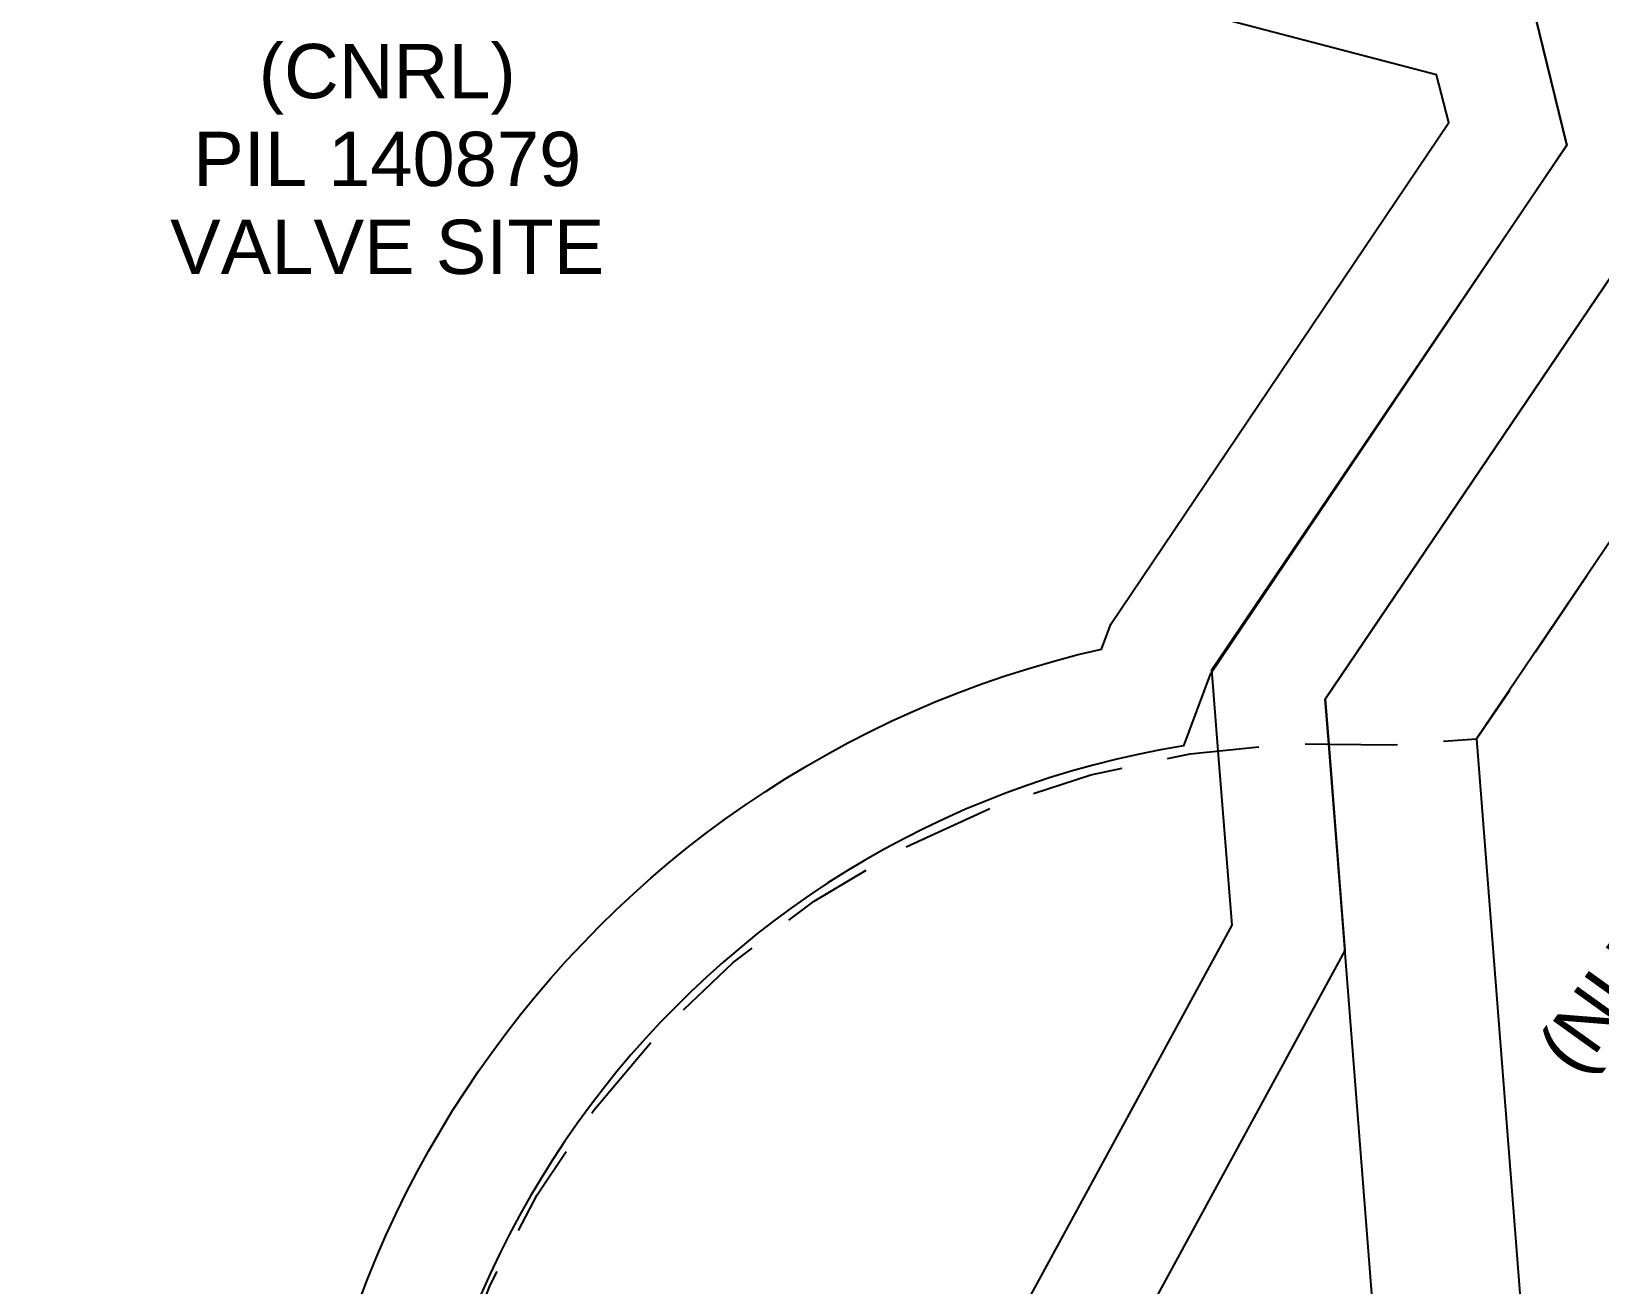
# Model space of a CAD drawing. Extents: x 363066 to 375462, y 6077936 to 6083550.
# Drawn here: x 363669 to 363881.3, y 6082308.8 to 6082478.5 of the extents above; entities that cross this region are included whole.
import ezdxf
from ezdxf.enums import TextEntityAlignment as Align

# ---------------------------------------------------------------- set-up
doc = ezdxf.new("R2010")
doc.units = 0
doc.header["$LTSCALE"] = 5
doc.linetypes.add('foc-ACCESSROAD', pattern=[3.75, 2.5, -1.25])
doc.layers.add('C-AR-T', color=13, linetype='Continuous', lineweight=9)
doc.layers.add('F-WS-T', color=190, linetype='Continuous', lineweight=9)
doc.layers.add('C-RW', color=13, linetype='Continuous')
doc.layers.add('C-WS', color=13, linetype='foc-ACCESSROAD')
doc.styles.add('A60', font='arial.ttf', dxfattribs={"height": 7.35})

msp = doc.modelspace()

# ---------------------------------------------------------------- linework, layer by layer
at = {"layer": 'C-RW', "lineweight": -2}
msp.add_lwpolyline([(363104.35, 6083244.21), (363731.36, 6082673.63), (363702.9, 6082522.67), (363799.19, 6082504.99), (363867.22, 6082484.69), (363872.07, 6082482.69), (363876.86, 6082463.15), (363828.53, 6082391.34), (363824.97, 6082381.79, 0.964999), (363856.52, 6082132.98), (363965.53, 6082059.66), (364023, 6082145.13), (364035.44, 6082136.76), (363969.6, 6082038.85), (363852.43, 6082117.65, -0.916916), (363813.85, 6082394.89), (363815.1, 6082398.24), (363860.85, 6082466.22), (363859.18, 6082472.66), (363816.21, 6082483.96), (363685.38, 6082510.7), (363715.08, 6082668.18), (363103.8, 6083224.44)], format="xyb", dxfattribs=at)
at = {"layer": 'C-RW', "flags": 128}
for points in [[(363216.71, 6083209.55), (363785.65, 6082691.82), (363778.91, 6082656.49), (363770.81, 6082612.99), (363770.81, 6082612.99), (363842.81, 6082599.42), (363900.68, 6082584.25), (363975.14, 6082546.34), (363962.17, 6082527.07), (363936.38, 6082488.89), (363925.09, 6082472.19), (363864.63, 6082382.72), (363883.65, 6082138.96)], [(363864.01, 6082133.92), (363844.61, 6082382.01), (363844.14, 6082388.08), (363907.13, 6082481.29), (363918.42, 6082497.99), (363945.97, 6082538.75), (363893.53, 6082565.45), (363838.42, 6082579.9), (363767.11, 6082593.35), (363767.11, 6082593.35), (363767.11, 6082593.35), (363767.11, 6082593.35), (363747.35, 6082596.93), (363758.8, 6082657.1), (363763.94, 6082684.54), (363215.9, 6083183.25)], [(363215.3, 6083163.52), (363747.65, 6082679.09), (363743.56, 6082657.57), (363732.56, 6082599.19), (363724.11, 6082554.27), (363720.41, 6082534.62), (363735.15, 6082531.93), (363774.48, 6082524.75), (363802.49, 6082519.63), (363872.58, 6082498.79), (363907.13, 6082481.29), (363844.14, 6082388.08), (363844.61, 6082382.01), (363846.8, 6082354.08), (363802.99, 6082273.5)], [(363784.78, 6082271.54), (363831.56, 6082357.49), (363829.66, 6082381.1), (363828.77, 6082392.11), (363876.86, 6082463.15), (363872.07, 6082482.69), (363867.22, 6082484.69), (363799.19, 6082504.99), (363702.9, 6082522.67), (363709.35, 6082556.97), (363717.81, 6082601.89), (363728.38, 6082658.03), (363731.36, 6082673.63), (363214.7, 6083143.79)]]:
    msp.add_lwpolyline(points, dxfattribs=at)
at = {"layer": 'C-WS', "flags": 128}
msp.add_lwpolyline([(364121.03, 6082230.66), (364054.94, 6082124.6), (364052.95, 6082121.41), (364047.76, 6082113.07), (364047.01, 6082111.87), (364045.77, 6082109.87), (364018.73, 6082069.69), (364017.1, 6082067.27), (364008.73, 6082054.83), (364001.28, 6082059.84), (363988.51, 6082068.43), (363884.21, 6082138.59), (363870.93, 6082135), (363864.01, 6082133.92), (363857.32, 6082132.88), (363843.56, 6082132.27), (363829.82, 6082133.18), (363816.26, 6082135.6), (363803.05, 6082139.49), (363790.35, 6082144.82), (363778.31, 6082151.51), (363767.08, 6082159.48), (363756.8, 6082168.64), (363747.59, 6082178.88), (363739.55, 6082190.07), (363732.8, 6082202.08), (363727.42, 6082214.75), (363723.46, 6082227.94), (363720.97, 6082241.49), (363719.99, 6082255.23), (363720.53, 6082268.99), (363722.58, 6082282.61), (363726.12, 6082295.92), (363731.1, 6082308.76), (363737.46, 6082320.98), (363745.13, 6082332.42), (363754.01, 6082342.94), (363764, 6082352.43), (363774.97, 6082360.76), (363786.79, 6082367.83), (363799.31, 6082373.56), (363812.39, 6082377.87), (363825.87, 6082380.72), (363839.57, 6082382.07), (363844.61, 6082382.01), (363853.34, 6082381.9), (363864.63, 6082382.72), (363925.09, 6082472.19), (363927.93, 6082470.76), (363939.16, 6082465.07), (363961.07, 6082449.32), (363977.31, 6082437.65), (363999.22, 6082421.89), (364015.4, 6082410.26), (364028.68, 6082398.17), (364104.49, 6082329.14), (364138.35, 6082296.02), (364142.45, 6082292), (364146.15, 6082288.38), (364150.25, 6082284.38), (364121.03, 6082230.66)], close=True, dxfattribs=at)

# ---------------------------------------------------------------- texts
at = {"layer": 'C-AR-T', "style": 'A60'}
msp.add_text('(NUVISTA) LOC 141031', height=7.35, rotation=54.2886, dxfattribs=at).set_placement((363911.25, 6082382.42), align=Align.CENTER)
at = {"layer": 'F-WS-T', "style": 'A60'}
for s, p in [('(CNRL)', (363717.18, 6082469.49)), ('PIL 140879', (363717.18, 6082457.59)), ('VALVE SITE', (363717.18, 6082445.69))]:
    msp.add_text(s, height=7.35, dxfattribs=at).set_placement(p, align=Align.CENTER)

doc.saveas('drawing.dxf')
